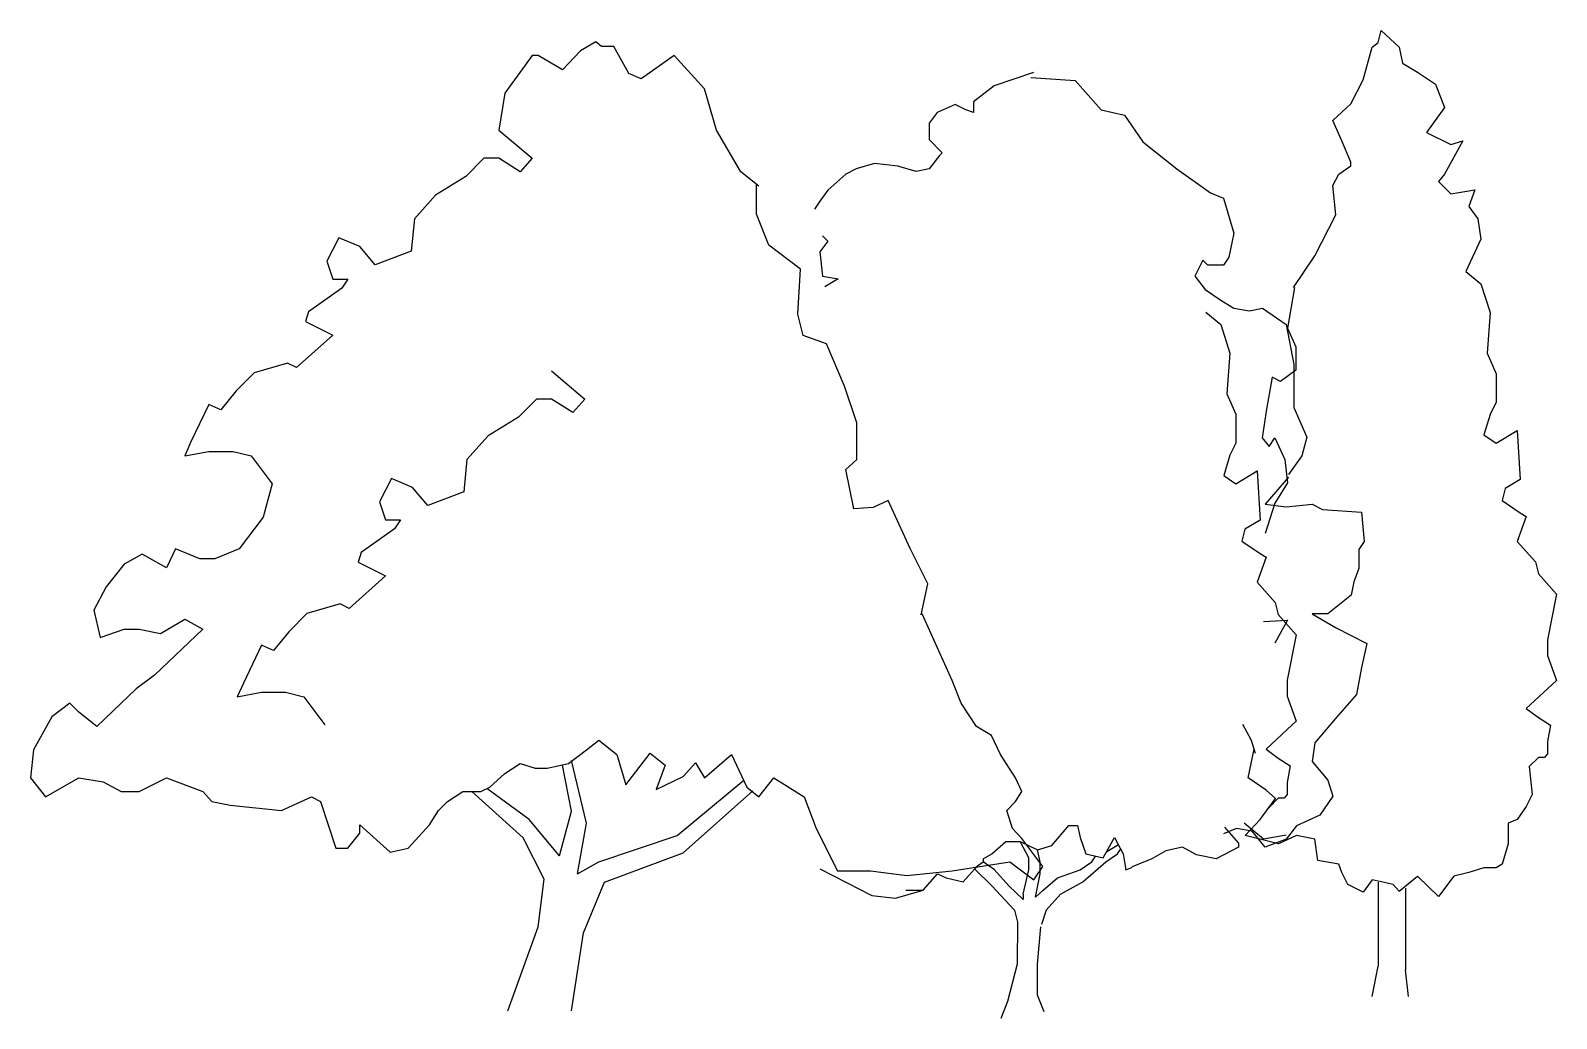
# Model space of a CAD drawing. Extents: x 321978 to 323556, y 63720 to 64741.
import ezdxf

# ---------------------------------------------------------------- set-up
doc = ezdxf.new("R2010")
doc.units = 0
doc.header["$MEASUREMENT"] = 0
doc.layers.get('0').update_dxf_attribs({"linetype": 'CONTINUOUS'})

msp = doc.modelspace()

# ---------------------------------------------------------------- linework, layer by layer
at = {"color": 7, "linetype": 'CONTINUOUS'}
for p, q in [((322562.9, 64729.6), (322547.2, 64720.2)), ((322569.1, 64724.9), (322562.9, 64729.6)), ((323365.8, 64724.1), (323372.1, 64728.8)), ((323372.1, 64728.8), (323375.2, 64741.3)), ((323375.2, 64741.3), (323393.9, 64724.1)), ((322497.2, 64715.5), (322469.1, 64676.5)), ((322503.5, 64715.5), (322497.2, 64715.5)), ((322528.5, 64700.7), (322503.5, 64715.5)), ((322547.2, 64720.2), (322528.5, 64700.7)), ((322581.6, 64724.9), (322569.1, 64724.9)), ((322597.2, 64696.8), (322581.6, 64724.9)), ((322644.1, 64715.5), (322609.8, 64691.3)), ((322675.4, 64681.2), (322644.1, 64715.5)), ((323356.4, 64690.5), (323365.8, 64724.1)), ((323393.9, 64724.1), (323397.1, 64707.7)), ((322609.8, 64691.3), (322597.2, 64696.8)), ((323015.5, 64698.1), (322975.1, 64684.3)), ((323397.1, 64707.7), (323412.7, 64698.4)), ((323412.7, 64698.4), (323431.4, 64685.9)), ((322687.9, 64638.2), (322675.4, 64681.2)), ((322975.1, 64684.3), (322953.6, 64667.6)), ((323012.8, 64692.6), (323058.6, 64689.8)), ((323058.6, 64689.8), (323085.6, 64659.3)), ((323343.9, 64665.5), (323356.4, 64690.5)), ((323431.4, 64685.9), (323440.8, 64661.6)), ((322469.1, 64676.5), (322462.9, 64638.2)), ((322934.7, 64664.9), (322915.9, 64656.6)), ((322945.5, 64659.3), (322934.7, 64664.9)), ((322953.6, 64667.6), (322953.6, 64656.6)), ((323325.2, 64648.4), (323343.9, 64665.5)), ((322915.9, 64656.6), (322907.8, 64645.5)), ((322953.6, 64656.6), (322945.5, 64659.3)), ((323085.6, 64659.3), (323109.8, 64653.8)), ((323109.8, 64653.8), (323128.7, 64626.1)), ((323334.6, 64627.3), (323325.2, 64648.4)), ((323440.8, 64661.6), (323422.1, 64635.9)), ((322462.9, 64638.2), (322497.2, 64609.3)), ((322712.9, 64595.2), (322687.9, 64638.2)), ((322907.8, 64645.5), (322907.8, 64634.4)), ((322907.8, 64634.4), (322907.8, 64628.8)), ((323422.1, 64635.9), (323447.1, 64623.4)), ((322907.8, 64628.8), (322921.2, 64615)), ((323128.7, 64626.1), (323163.7, 64598.3)), ((323343.9, 64605.4), (323334.6, 64627.3)), ((323459.6, 64627.3), (323440.8, 64592.9)), ((323447.1, 64623.4), (323459.6, 64627.3)), ((322447.2, 64609.3), (322428.5, 64590.5)), ((322462.9, 64609.3), (322447.2, 64609.3)), ((322484.8, 64595.2), (322462.9, 64609.3)), ((322497.2, 64609.3), (322484.8, 64595.2)), ((322851.2, 64603.9), (322832.4, 64598.3)), ((322875.5, 64601.1), (322851.2, 64603.9)), ((322894.3, 64595.6), (322875.5, 64601.1)), ((322918.6, 64612.2), (322907.8, 64598.3)), ((322921.2, 64615), (322918.6, 64612.2)), ((323331.4, 64592.9), (323343.9, 64601.5)), ((323343.9, 64601.5), (323343.9, 64605.4)), ((322428.5, 64590.5), (322397.2, 64571)), ((322731.6, 64580.4), (322712.9, 64595.2)), ((322821.6, 64592.8), (322802.8, 64576.2)), ((322832.4, 64598.3), (322821.6, 64592.8)), ((322907.8, 64598.3), (322894.3, 64595.6)), ((323163.7, 64598.3), (323198.7, 64573.4)), ((323325.2, 64581.2), (323331.4, 64592.9)), ((323440.8, 64592.9), (323434.6, 64585.1)), ((323434.6, 64585.1), (323447.1, 64572.6)), ((322397.2, 64571), (322375.4, 64546.8)), ((322729.3, 64551.6), (322729.3, 64582.2)), ((322802.8, 64576.2), (322794.7, 64565.1)), ((323198.7, 64573.4), (323212.2, 64567.9)), ((323328.3, 64550.7), (323325.2, 64581.2)), ((323447.1, 64572.6), (323472.1, 64576.5)), ((323472.1, 64576.5), (323465.8, 64559.3)), ((322794.7, 64565.1), (322789.3, 64556.8)), ((323212.2, 64567.9), (323222.9, 64531.8)), ((323465.8, 64559.3), (323475.2, 64546.8)), ((322375.4, 64546.8), (322372.2, 64513.2)), ((322742.1, 64519.5), (322729.3, 64551.6)), ((323306.4, 64508.5), (323328.3, 64550.7)), ((323475.2, 64546.8), (323478.3, 64525.7)), ((322297.2, 64527.2), (322284.8, 64503)), ((322319.1, 64517.9), (322297.2, 64527.2)), ((322802.8, 64523.5), (322794.7, 64512.4)), ((322797.3, 64529), (322802.8, 64523.5)), ((323222.9, 64531.8), (323217.6, 64506.9)), ((323478.3, 64525.7), (323462.7, 64492.1)), ((322334.8, 64499.1), (322319.1, 64517.9)), ((322372.2, 64513.2), (322334.8, 64499.1)), ((322774.7, 64494.7), (322742.1, 64519.5)), ((322794.7, 64512.4), (322797.3, 64487.5)), ((323217.6, 64506.9), (323212.2, 64498.6)), ((323284.6, 64475.7), (323306.4, 64508.5)), ((322284.8, 64503), (322291, 64484.3)), ((322771.8, 64448), (322774.7, 64494.7)), ((323190.6, 64504.1), (323182.5, 64487.5)), ((323196, 64498.6), (323190.6, 64504.1)), ((323212.2, 64498.6), (323196, 64498.6)), ((323462.7, 64492.1), (323478.3, 64479.6)), ((322300.4, 64474.9), (322266, 64450.7)), ((322291, 64484.3), (322306.6, 64484.3)), ((322306.6, 64484.3), (322300.4, 64474.9)), ((322797.3, 64487.5), (322813.5, 64484.7)), ((322813.5, 64484.7), (322800, 64476.4)), ((323182.5, 64487.5), (323193.3, 64473.6)), ((323285.6, 64475.6), (323278.3, 64433.7)), ((323478.3, 64479.6), (323487.7, 64449.9)), ((323193.3, 64473.6), (323209.5, 64462.5)), ((323209.5, 64462.5), (323222.9, 64454.2)), ((322266, 64450.7), (322262.9, 64440.5)), ((322777.5, 64426.2), (322771.8, 64448)), ((323193.7, 64450.1), (323209.3, 64437.6)), ((323222.9, 64454.2), (323239.1, 64451.4)), ((323239.1, 64451.4), (323252.6, 64454.2)), ((323252.6, 64454.2), (323276.8, 64437.6)), ((323487.7, 64449.9), (323484.6, 64407.7)), ((322262.9, 64440.5), (322291, 64426.5)), ((323209.3, 64437.6), (323218.7, 64407.9)), ((323276.8, 64437.6), (323284.9, 64396)), ((323278.3, 64433.7), (323287, 64414.3)), ((322291, 64426.5), (322253.5, 64392.9)), ((322801.6, 64417.4), (322777.5, 64426.2)), ((322820.1, 64373.7), (322801.6, 64417.4)), ((323287, 64414.3), (323287, 64390.4)), ((322244.1, 64397.6), (322209.8, 64387.4)), ((322253.5, 64392.9), (322244.1, 64397.6)), ((323218.7, 64407.9), (323215.5, 64365.7)), ((323284.9, 64396), (323284.9, 64351.6)), ((323484.6, 64407.7), (323493.9, 64386.6)), ((322209.8, 64387.4), (322191, 64368.7)), ((322517.3, 64389.4), (322551.7, 64360.4)), ((323262.3, 64382.9), (323256.5, 64350)), ((323271.1, 64378.4), (323262.3, 64382.9)), ((323287, 64390.4), (323271.1, 64378.4)), ((323493.9, 64386.6), (323493.9, 64357)), ((322191, 64368.7), (322175.4, 64349.1)), ((322832.8, 64335.7), (322820.1, 64373.7)), ((323215.5, 64365.7), (323224.9, 64344.6)), ((322162.9, 64354.6), (322144.1, 64315.5)), ((322175.4, 64349.1), (322162.9, 64354.6)), ((322501.7, 64360.4), (322483, 64341.7)), ((322517.3, 64360.4), (322501.7, 64360.4)), ((322539.2, 64346.4), (322517.3, 64360.4)), ((322551.7, 64360.4), (322539.2, 64346.4)), ((323256.5, 64350), (323252.2, 64320.2)), ((323284.9, 64351.6), (323298.3, 64321.1)), ((323493.9, 64357), (323487.7, 64344.5)), ((322483, 64341.7), (322451.7, 64322.2)), ((322832.8, 64297.8), (322832.8, 64335.7)), ((323224.9, 64344.6), (323224.9, 64314.9)), ((323487.7, 64344.5), (323481.4, 64323.4)), ((322451.7, 64322.2), (322429.8, 64297.9)), ((323252.2, 64320.2), (323259.4, 64311.2)), ((323259.4, 64311.2), (323265.2, 64320.2)), ((323265.2, 64320.2), (323275.4, 64297.8)), ((323298.3, 64321.1), (323293, 64301.7)), ((323481.4, 64323.4), (323493.9, 64314.8)), ((323493.9, 64314.8), (323515.8, 64328)), ((323515.8, 64328), (323518.9, 64277.3)), ((322144.1, 64315.5), (322137.9, 64301.5)), ((322137.9, 64301.5), (322162.9, 64306.2)), ((322162.9, 64306.2), (322187.9, 64306.2)), ((322187.9, 64306.2), (322206.6, 64301.5)), ((322206.6, 64301.5), (322228.5, 64272.6)), ((323218.7, 64302.4), (323212.4, 64281.3)), ((323224.9, 64314.9), (323218.7, 64302.4)), ((323293, 64301.7), (323279.5, 64282.3)), ((322429.8, 64297.9), (322426.7, 64264.4)), ((322821.5, 64287.6), (322832.8, 64297.8)), ((322830, 64246.8), (322821.5, 64287.6)), ((323224.9, 64272.7), (323246.8, 64286)), ((323246.8, 64286), (323249.9, 64235.2)), ((323275.4, 64297.8), (323278.3, 64273.8)), ((322228.5, 64272.6), (322219.1, 64238.2)), ((322351.7, 64278.4), (322339.2, 64254.2)), ((322373.6, 64269), (322351.7, 64278.4)), ((323212.4, 64281.3), (323224.9, 64272.7)), ((323279.5, 64279.6), (323255.2, 64251.8)), ((323278.3, 64273.8), (323265.2, 64252.9)), ((323518.9, 64277.3), (323503.3, 64267.9)), ((322339.2, 64254.2), (322345.5, 64235.4)), ((322389.2, 64250.3), (322373.6, 64269)), ((322426.7, 64264.4), (322389.2, 64250.3)), ((322865.4, 64255.5), (322849.8, 64248.2)), ((322888.1, 64205.9), (322865.4, 64255.5)), ((323503.3, 64267.9), (323500.2, 64255.4)), ((323500.2, 64255.4), (323518.9, 64242.9)), ((322219.1, 64238.2), (322194.1, 64205.4)), ((322849.8, 64248.2), (322830, 64246.8)), ((323265.2, 64252.9), (323255.1, 64221.5)), ((323255.2, 64251.8), (323276.8, 64249.1)), ((323276.8, 64249.1), (323303.8, 64251.8)), ((323303.8, 64251.8), (323314.5, 64246.3)), ((323314.5, 64246.3), (323354.9, 64243.5)), ((323354.9, 64243.5), (323357.6, 64213)), ((323518.9, 64242.9), (323525.2, 64239)), ((323525.2, 64239), (323522.1, 64230.4)), ((322354.8, 64226.1), (322320.5, 64201.9)), ((322345.5, 64235.4), (322361.1, 64235.4)), ((322361.1, 64235.4), (322354.8, 64226.1)), ((323234.3, 64225.8), (323231.2, 64213.3)), ((323249.9, 64235.2), (323234.3, 64225.8)), ((323522.1, 64230.4), (323515.8, 64213.2)), ((323231.2, 64213.3), (323249.9, 64200.8)), ((323357.6, 64213), (323352.2, 64204.7)), ((323515.8, 64213.2), (323534.6, 64192.1)), ((322094.1, 64199.9), (322075.4, 64189.8)), ((322119.1, 64185.8), (322094.1, 64199.9)), ((322128.5, 64205.4), (322119.1, 64185.8)), ((322153.5, 64195.2), (322128.5, 64205.4)), ((322169.1, 64195.2), (322153.5, 64195.2)), ((322194.1, 64205.4), (322169.1, 64195.2)), ((322320.5, 64201.9), (322317.3, 64191.7)), ((322317.3, 64191.7), (322345.5, 64177.6)), ((322906.5, 64169.4), (322888.1, 64205.9)), ((323249.9, 64200.8), (323256.2, 64196.9)), ((323256.2, 64196.9), (323253, 64188.3)), ((323352.2, 64204.7), (323352.2, 64185.3)), ((323534.6, 64192.1), (323537.7, 64179.6)), ((322075.4, 64189.8), (322056.6, 64166.3)), ((322345.5, 64177.6), (322308, 64144)), ((323253, 64188.3), (323246.8, 64171.1)), ((323352.2, 64185.3), (323346.8, 64171.5)), ((323537.7, 64179.6), (323556.4, 64158.5)), ((322056.6, 64166.3), (322044.1, 64142.1)), ((322899.4, 64137.4), (322906.5, 64169.4)), ((323246.8, 64171.1), (323265.5, 64150.1)), ((323346.8, 64171.5), (323344.2, 64157.6)), ((322298.6, 64148.7), (322264.2, 64138.6)), ((322308, 64144), (322298.6, 64148.7)), ((323265.5, 64150.1), (323268.7, 64137.6)), ((323344.2, 64157.6), (323319.9, 64138.2)), ((323556.4, 64158.5), (323547.1, 64111.6)), ((322044.1, 64142.1), (322050.4, 64114)), ((322112.9, 64117.9), (322137.9, 64132.7)), ((322137.9, 64132.7), (322156.6, 64122.6)), ((322264.2, 64138.6), (322245.5, 64119.8)), ((322916, 64103.8), (322900.4, 64138.2)), ((323253.6, 64130.4), (323278.3, 64131.9)), ((323278.3, 64131.9), (323265.2, 64108)), ((323268.7, 64137.6), (323287.4, 64116.5)), ((323303.8, 64138.2), (323328, 64124.3)), ((323319.9, 64138.2), (323303.8, 64138.2)), ((322050.4, 64114), (322075.4, 64122.6)), ((322075.4, 64122.6), (322091, 64122.6)), ((322091, 64122.6), (322112.9, 64117.9)), ((322156.6, 64122.6), (322106.6, 64074.9)), ((322245.5, 64119.8), (322229.8, 64100.3)), ((323287.4, 64116.5), (323278, 64069.6)), ((323328, 64124.3), (323344.2, 64116)), ((323344.2, 64116), (323360.3, 64107.7)), ((323547.1, 64111.6), (323547.1, 64095.2)), ((322217.3, 64105.8), (322198.6, 64066.7)), ((322229.8, 64100.3), (322217.3, 64105.8)), ((322931.6, 64069.4), (322916, 64103.8)), ((323360.3, 64107.7), (323354.9, 64082.8)), ((323354.9, 64082.8), (323349.5, 64055)), ((323547.1, 64095.2), (323556.4, 64069.5)), ((322106.6, 64074.9), (322087.9, 64060.8)), ((322198.6, 64066.7), (322192.3, 64052.6)), ((322941, 64046), (322931.6, 64069.4)), ((323278, 64069.6), (323278, 64053.2)), ((323556.4, 64069.5), (323547.1, 64060.9)), ((322087.9, 64060.8), (322047.2, 64021.8)), ((322192.3, 64052.6), (322217.3, 64057.3)), ((322217.3, 64057.3), (322242.3, 64057.3)), ((322242.3, 64057.3), (322261.1, 64052.6)), ((322261.1, 64052.6), (322283, 64023.7)), ((323278, 64053.2), (323287.4, 64027.4)), ((323349.5, 64055), (323328, 64030.1)), ((323547.1, 64060.9), (323525.2, 64040.5)), ((322019.1, 64046), (322000.4, 64031.9)), ((322028.5, 64036.6), (322019.1, 64046)), ((322047.2, 64021.8), (322028.5, 64036.6)), ((322956.6, 64021.8), (322941, 64046)), ((323525.2, 64040.5), (323537.7, 64031.2)), ((322000.4, 64031.9), (321981.6, 63997.6)), ((322972.2, 64012.4), (322956.6, 64021.8)), ((323231.8, 64024.3), (323240.6, 64007.9)), ((323278, 64018.8), (323256.2, 63998.5)), ((323287.4, 64027.4), (323278, 64018.8)), ((323328, 64030.1), (323306.4, 64005.1)), ((323537.7, 64031.2), (323550.2, 64023.4)), ((323550.2, 64023.4), (323547.1, 64006.2)), ((322553.5, 63997.6), (322566, 64007.7)), ((322566, 64007.7), (322584.8, 63992.9)), ((322981.6, 63992.9), (322972.2, 64012.4)), ((323240.6, 64007.9), (323244.9, 63994.4)), ((323306.4, 64005.1), (323303.8, 63985.7)), ((323547.1, 64006.2), (323547.1, 63993.7)), ((321981.6, 63997.6), (321978.5, 63968.7)), ((322534.8, 63983.5), (322553.5, 63997.6)), ((322553.5, 63921.8), (322537.9, 63986.6)), ((322584.8, 63992.9), (322594.1, 63961.6)), ((322594.1, 63961.6), (322619.1, 63994.4)), ((322619.1, 63994.4), (322634.8, 63981.9)), ((322675.4, 63968.7), (322703.5, 63992.9)), ((322703.5, 63992.9), (322719.1, 63959.3)), ((322997.2, 63968.7), (322981.6, 63992.9)), ((323237.7, 63968.7), (323243.9, 63998.4)), ((323256.2, 63998.5), (323268.7, 63989.1)), ((323268.7, 63989.1), (323281.2, 63981.3)), ((323303.8, 63985.7), (323319.9, 63966.3)), ((323537.7, 63989.8), (323528.3, 63980.4)), ((323543.9, 63989.8), (323537.7, 63989.8)), ((323547.1, 63993.7), (323543.9, 63989.8)), ((322453.5, 63959.3), (322469.1, 63973.3)), ((322469.1, 63973.3), (322484.8, 63983.5)), ((322484.8, 63983.5), (322500.4, 63978.8)), ((322500.4, 63978.8), (322512.9, 63978.8)), ((322512.9, 63978.8), (322534.8, 63983.5)), ((322537.9, 63934.3), (322528.5, 63981.9)), ((322634.8, 63981.9), (322625.4, 63956.9)), ((322625.4, 63956.9), (322653.5, 63970.2)), ((322653.5, 63970.2), (322666, 63984.3)), ((322666, 63984.3), (322675.4, 63968.7)), ((323281.2, 63981.3), (323278, 63964.1)), ((323528.3, 63980.4), (323531.4, 63951.5)), ((321978.5, 63968.7), (321994.1, 63949.1)), ((321994.1, 63949.1), (322028.5, 63968.7)), ((322028.5, 63968.7), (322053.5, 63964.8)), ((322053.5, 63964.8), (322072.2, 63954.6)), ((322072.2, 63954.6), (322091, 63954.6)), ((322091, 63954.6), (322119.1, 63968.7)), ((322119.1, 63968.7), (322156.6, 63954.6)), ((322156.6, 63954.6), (322166, 63944.4)), ((322409.8, 63944.4), (322425.4, 63954.6)), ((322425.4, 63954.6), (322444.1, 63954.6)), ((322487.9, 63906.9), (322434.8, 63954.6)), ((322444.1, 63954.6), (322453.5, 63959.3)), ((322494.1, 63925.7), (322450.4, 63957.7)), ((322647.2, 63909.3), (322716, 63966.3)), ((322725.4, 63955.4), (322653.5, 63891.3)), ((322719.1, 63959.3), (322731.6, 63949.1)), ((322731.6, 63949.1), (322747.2, 63968.7)), ((322747.2, 63968.7), (322778.5, 63949.1)), ((323003.5, 63954.6), (322997.2, 63968.7)), ((322997.2, 63944.4), (323003.5, 63954.6)), ((323256.4, 63956.2), (323237.7, 63968.7)), ((323265.8, 63947.6), (323256.4, 63956.2)), ((323278, 63964.1), (323278, 63951.6)), ((323319.9, 63966.3), (323325.3, 63949.7)), ((322166, 63944.4), (322184.8, 63940.5)), ((322184.8, 63940.5), (322237.9, 63935.1)), ((322237.9, 63935.1), (322269.1, 63949.1)), ((322269.1, 63949.1), (322278.5, 63944.4)), ((322278.5, 63944.4), (322294.1, 63896)), ((322400.4, 63935.1), (322409.8, 63944.4)), ((322778.5, 63949.1), (322791, 63916.3)), ((322987.9, 63935.1), (322997.2, 63944.4)), ((323250.2, 63925.7), (323265.8, 63947.6)), ((323268.7, 63947.7), (323259.3, 63938.3)), ((323274.9, 63947.7), (323268.7, 63947.7)), ((323278, 63951.6), (323274.9, 63947.7)), ((323325.3, 63949.7), (323311.8, 63930.3)), ((323525.2, 63939), (323515.8, 63925.7)), ((323531.4, 63951.5), (323525.2, 63939)), ((322391, 63920.2), (322400.4, 63935.1)), ((322525.4, 63888.2), (322494.1, 63925.7)), ((322525.4, 63888.2), (322537.9, 63934.3)), ((322994.1, 63916.3), (322987.9, 63935.1)), ((323234.6, 63909.3), (323250.2, 63925.7)), ((323311.8, 63930.3), (323287.6, 63919.2)), ((323515.8, 63925.7), (323506.4, 63921.8)), ((322306.6, 63896), (322319.1, 63911.6)), ((322319.1, 63920.2), (322350.4, 63892.1)), ((322319.1, 63911.6), (322319.1, 63920.2)), ((322369.1, 63896), (322391, 63920.2)), ((322509.8, 63864), (322487.9, 63906.9)), ((322544.1, 63869.4), (322553.5, 63921.8)), ((322566, 63881.9), (322647.2, 63909.3)), ((322791, 63916.3), (322812.9, 63872.6)), ((323003.5, 63906.2), (322994.1, 63916.3)), ((323034.5, 63898.7), (323052.1, 63919.6)), ((323052.1, 63919.6), (323061, 63919.6)), ((323061, 63919.6), (323064, 63907.1)), ((323064, 63907.1), (323069.9, 63890.4)), ((323087.7, 63886.2), (323099.4, 63907.1)), ((323099.4, 63907.1), (323108.3, 63890.4)), ((323225.6, 63916.4), (323212.2, 63910.9)), ((323213.3, 63917.7), (323227.6, 63901.4)), ((323241.8, 63913.7), (323225.6, 63916.4)), ((323253.6, 63905.5), (323233.5, 63921.9)), ((323268.9, 63900.7), (323234.6, 63909.3)), ((323255.2, 63897), (323241.8, 63913.7)), ((323276.8, 63909.6), (323253.6, 63905.5)), ((323287.7, 63909.3), (323268.9, 63900.7)), ((323287.6, 63919.2), (323276.8, 63905.4)), ((323306.4, 63905.4), (323287.7, 63909.3)), ((323506.4, 63921.8), (323506.4, 63900.7)), ((322294.1, 63896), (322306.6, 63896)), ((322350.4, 63892.1), (322369.1, 63896)), ((322572.2, 63860.8), (322653.5, 63891.3)), ((322972.4, 63890.4), (322987.1, 63902.9)), ((322987.1, 63902.9), (322990.2, 63902.9)), ((322990.2, 63902.9), (323001.9, 63902.9)), ((323010.8, 63886.2), (323001.9, 63902.9)), ((323001.9, 63902.9), (323019.7, 63894.5)), ((323025.4, 63877.2), (323003.5, 63906.2)), ((323019.7, 63894.5), (323034.5, 63898.7)), ((323022.5, 63882), (323019.7, 63894.5)), ((323091.4, 63892.4), (323091, 63892)), ((323103.4, 63899.6), (323091.4, 63892.4)), ((323102.4, 63890.4), (323105.2, 63894.5)), ((323105.2, 63894.5), (323105.8, 63895.1)), ((323152.4, 63893.3), (323138.1, 63885.1)), ((323169.7, 63897.3), (323152.4, 63893.3)), ((323184.2, 63889.1), (323169.7, 63897.3)), ((323227.6, 63897.3), (323204.4, 63885.1)), ((323227.6, 63901.4), (323227.6, 63897.3)), ((323276.8, 63905.4), (323255.2, 63897)), ((323309.6, 63883.5), (323306.4, 63905.4)), ((323506.4, 63900.7), (323500.2, 63879.6)), ((322544.1, 63869.4), (322566, 63881.9)), ((322931.6, 63872.6), (322991, 63881.9)), ((322942.8, 63861.2), (322957.6, 63877.8)), ((322957.6, 63877.8), (322963.7, 63882)), ((322963.7, 63885.1), (322972.4, 63890.4)), ((322963.7, 63885), (322963.7, 63882)), ((322975.4, 63873.7), (322963.7, 63882)), ((322991, 63881.9), (323016, 63863.2)), ((323010.8, 63873.7), (323010.8, 63886.2)), ((323016, 63863.2), (323025.4, 63877.2)), ((323022.5, 63869.5), (323022.5, 63882)), ((323064, 63873.7), (323075.8, 63882)), ((323066.8, 63861.2), (323090.5, 63882)), ((323069.9, 63890.4), (323087.7, 63886.2)), ((323075.8, 63882), (323078.8, 63886.2)), ((323078.8, 63886.2), (323079.7, 63888)), ((323079.7, 63888), (323079.7, 63888.1)), ((323090.5, 63882), (323102.4, 63890.4)), ((323108.3, 63890.4), (323111.1, 63873.7)), ((323110.9, 63873.6), (323116.8, 63875.6)), ((323117.7, 63876.9), (323116.5, 63875.6)), ((323138.1, 63885.1), (323117.7, 63876.9)), ((323204.4, 63885.1), (323184.2, 63889.1)), ((323331.4, 63879.6), (323309.6, 63883.5)), ((323334.6, 63871), (323331.4, 63879.6)), ((323481.4, 63875.7), (323465.8, 63871)), ((323493.9, 63875.7), (323481.4, 63875.7)), ((323500.2, 63879.6), (323493.9, 63875.7)), ((322503.5, 63814.8), (322509.8, 63864)), ((322550.4, 63808.5), (322572.2, 63860.8)), ((322794.7, 63874.9), (322848.5, 63847.1)), ((322812.9, 63872.6), (322847.2, 63872.6)), ((322847.2, 63872.6), (322884.8, 63867.9)), ((322884.8, 63867.9), (322931.6, 63872.6)), ((322901.6, 63852.8), (322916.4, 63869.5)), ((322916.4, 63869.5), (322925.2, 63865.4)), ((322925.2, 63865.4), (322942.8, 63861.2)), ((322954.8, 63874.7), (322972.4, 63857)), ((322990.2, 63857), (322975.4, 63873.7)), ((323004.9, 63848.7), (323010.8, 63873.7)), ((323017.8, 63845.5), (323022.5, 63869.5)), ((323025.6, 63852.8), (323040.3, 63865.4)), ((323040.3, 63865.4), (323052.1, 63869.5)), ((323043.4, 63848.7), (323066.8, 63861.2)), ((323052.1, 63869.5), (323064, 63873.7)), ((323340.8, 63858.5), (323334.6, 63871)), ((323365.8, 63863.2), (323356.4, 63850.7)), ((323387.7, 63858.5), (323365.8, 63863.2)), ((323372.1, 63860.9), (323372.1, 63774.1)), ((323393.9, 63851.5), (323412.7, 63867.1)), ((323434.6, 63846), (323412.7, 63867.1)), ((323450.2, 63867.1), (323434.6, 63846)), ((323465.8, 63871), (323450.2, 63867.1)), ((322848.5, 63847.1), (322872.8, 63844.4)), ((322872.8, 63844.4), (322901.6, 63852.8)), ((322883.8, 63852.8), (322901.6, 63852.8)), ((322972.4, 63857), (322996.1, 63832)), ((323004.9, 63843.1), (322990.2, 63857)), ((323004.9, 63848.7), (323004.9, 63843.1)), ((323017.8, 63845.5), (323025.6, 63852.8)), ((323028.6, 63832), (323043.4, 63848.7)), ((323356.4, 63850.7), (323340.8, 63858.5)), ((323393.9, 63851.5), (323387.7, 63858.5)), ((323400.2, 63854.6), (323400.2, 63770.2)), ((322996.1, 63832), (322999.1, 63819.5)), ((323028.6, 63832), (323023.9, 63817.1)), ((322472.2, 63728), (322503.5, 63814.8)), ((322999.1, 63819.5), (322998.9, 63776.1)), ((323022.8, 63814.7), (323019.4, 63776.1)), ((322537.9, 63728), (322550.4, 63808.5)), ((322998.9, 63776.1), (322988.7, 63737.6)), ((323019.4, 63776.1), (323019.4, 63744.6)), ((323365.8, 63742.9), (323372.1, 63774.1)), ((323403.3, 63742.9), (323400.2, 63770.2)), ((322988.7, 63737.6), (322981.9, 63720)), ((323019.4, 63744.6), (323026.2, 63727.1))]:
    msp.add_line(p, q, dxfattribs=at)

doc.saveas('drawing.dxf')
